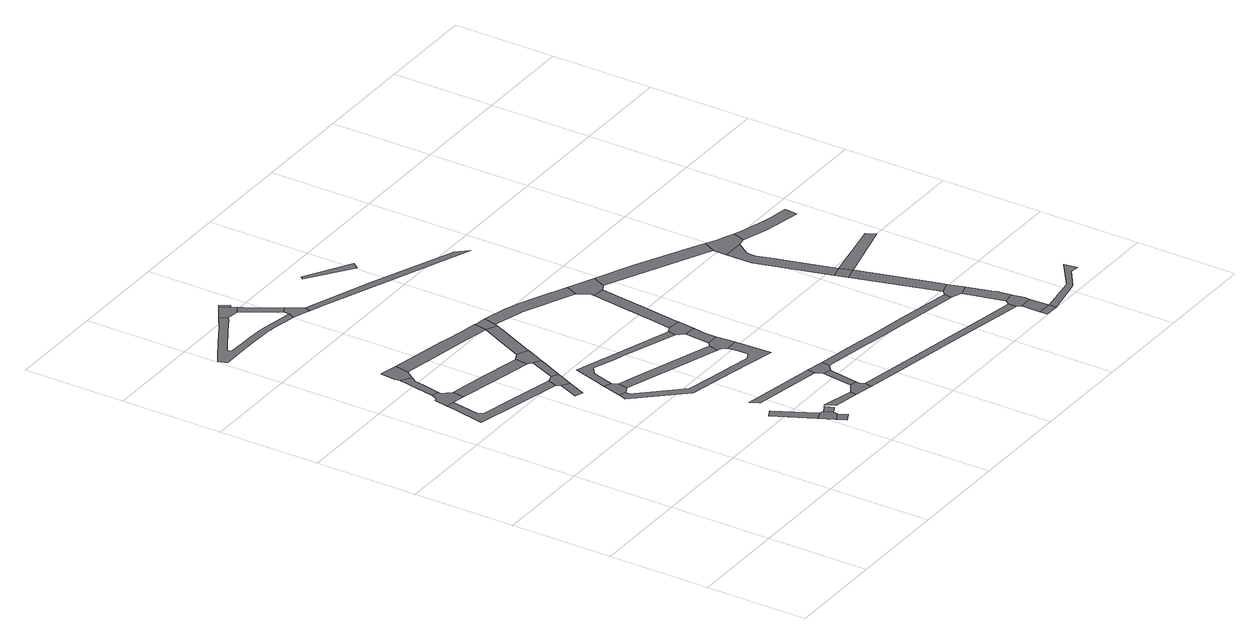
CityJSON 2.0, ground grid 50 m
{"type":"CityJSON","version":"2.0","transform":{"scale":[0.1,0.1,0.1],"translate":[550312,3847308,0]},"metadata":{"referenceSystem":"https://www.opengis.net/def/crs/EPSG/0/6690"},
"CityObjects":{
"road1":{"type":"Road","geometry":[{"type":"MultiSurface","lod":"1","boundaries":[[[0,1,2,3,4,5,6,7,8]]]}]},
"road2":{"type":"Road","attributes":{"RoadStructureAttribute.sectionType":"1"},"geometry":[{"type":"MultiSurface","lod":"1","boundaries":[[[9,10,0,8,11,12,13]]]}]},
"road3":{"type":"Road","attributes":{"RoadStructureAttribute.sectionType":"1"},"geometry":[{"type":"MultiSurface","lod":"1","boundaries":[[[3,14,15,16,17,18,19,20,21,22,23,4]]]}]},
"road4":{"type":"Road","geometry":[{"type":"MultiSurface","lod":"1","boundaries":[[[24,25,26,9,13,27,28]]]}]},
"road5":{"type":"Road","attributes":{"RoadStructureAttribute.sectionType":"1"},"geometry":[{"type":"MultiSurface","lod":"1","boundaries":[[[29,30,6,5,31,32,33]]]}]},
"road6":{"type":"Road","attributes":{"RoadStructureAttribute.sectionType":"1"},"geometry":[{"type":"MultiSurface","lod":"1","boundaries":[[[34,35,36,37]]]}]},
"road7":{"type":"Road","geometry":[{"type":"MultiSurface","lod":"1","boundaries":[[[38,39,40,41,42]]]}]},
"road8":{"type":"Road","geometry":[{"type":"MultiSurface","lod":"1","boundaries":[[[43,44,45,46,47,48]]]}]},
"road9":{"type":"Road","geometry":[{"type":"MultiSurface","lod":"1","boundaries":[[[49,50,18,17,34,37,51,52]]]}]},
"road10":{"type":"Road","geometry":[{"type":"MultiSurface","lod":"1","boundaries":[[[42,41,53,54,55,56]]]}]},
"road11":{"type":"Road","attributes":{"RoadStructureAttribute.sectionType":"1"},"geometry":[{"type":"MultiSurface","lod":"1","boundaries":[[[57,58,59,60,61,62,63,64,65,66,67,68,69,70,71,72,73,74,75,76,77,78,79,80,81,82,83,84,85,86,87,88,89,90,91,92,93]]]}]},
"road12":{"type":"Road","geometry":[{"type":"MultiSurface","lod":"1","boundaries":[[[94,95,54,53]]]}]},
"road13":{"type":"Road","geometry":[{"type":"MultiSurface","lod":"1","boundaries":[[[96,97,98,99,56,55]]]}]},
"road14":{"type":"Road","attributes":{"RoadStructureAttribute.sectionType":"1"},"geometry":[{"type":"MultiSurface","lod":"1","boundaries":[[[100,49,52,101,102]]]}]},
"road15":{"type":"Road","attributes":{"RoadStructureAttribute.sectionType":"1"},"geometry":[{"type":"MultiSurface","lod":"1","boundaries":[[[103,104,105,106,107,28,27,108,109,110,111,112]]]}]},
"road16":{"type":"Road","geometry":[{"type":"MultiSurface","lod":"1","boundaries":[[[113,33,32,100,102,114]]]}]},
"road17":{"type":"Road","geometry":[{"type":"MultiSurface","lod":"1","boundaries":[[[115,116,117,118]]]}]},
"road18":{"type":"Road","attributes":{"RoadStructureAttribute.sectionType":"1"},"geometry":[{"type":"MultiSurface","lod":"1","boundaries":[[[119,57,93,120,121,122]]]}]},
"road19":{"type":"Road","attributes":{"RoadStructureAttribute.sectionType":"1"},"geometry":[{"type":"MultiSurface","lod":"1","boundaries":[[[123,124,125,126,127]]]}]},
"road20":{"type":"Road","attributes":{"RoadStructureAttribute.sectionType":"1"},"geometry":[{"type":"MultiSurface","lod":"1","boundaries":[[[44,128,129,130,131,132,133,134,135,136,137,138,139,140,141,142,143,144,45]]]}]},
"road21":{"type":"Road","attributes":{"RoadStructureAttribute.sectionType":"1"},"geometry":[{"type":"MultiSurface","lod":"1","boundaries":[[[145,146,119,122]]]}]},
"road22":{"type":"Road","attributes":{"RoadStructureAttribute.sectionType":"1"},"geometry":[{"type":"MultiSurface","lod":"1","boundaries":[[[147,148,121,120,149,150,151]]]}]},
"road23":{"type":"Road","attributes":{"RoadStructureAttribute.sectionType":"1"},"geometry":[{"type":"MultiSurface","lod":"1","boundaries":[[[152,153,154,47,46,155,156,157,158,159]]]}]},
"road24":{"type":"Road","geometry":[{"type":"MultiSurface","lod":"1","boundaries":[[[151,150,76,75,160,161,162]]]}]},
"road25":{"type":"Road","attributes":{"RoadStructureAttribute.sectionType":"1"},"geometry":[{"type":"MultiSurface","lod":"1","boundaries":[[[111,163,164,113,114,165,166,167]]]}]},
"road26":{"type":"Road","geometry":[{"type":"MultiSurface","lod":"1","boundaries":[[[168,118,117,169,170,171,172]]]}]},
"road27":{"type":"Road","attributes":{"RoadStructureAttribute.sectionType":"1"},"geometry":[{"type":"MultiSurface","lod":"1","boundaries":[[[173,174,175,176,177,178,43,48,179,180,181,182,183,184,185,186]]]}]},
"road28":{"type":"Road","attributes":{"RoadStructureAttribute.sectionType":"1"},"geometry":[{"type":"MultiSurface","lod":"1","boundaries":[[[187,168,172,188,189]]]}]},
"road29":{"type":"Road","geometry":[{"type":"MultiSurface","lod":"1","boundaries":[[[190,112,111,167,191,192]]]}]},
"road30":{"type":"Road","geometry":[{"type":"MultiSurface","lod":"1","boundaries":[[[127,126,187,189,193,194]]]}]},
"road31":{"type":"Road","geometry":[{"type":"MultiSurface","lod":"1","boundaries":[[[195,159,158,196,136,135,197]]]}]},
"road32":{"type":"Road","attributes":{"RoadStructureAttribute.sectionType":"1"},"geometry":[{"type":"MultiSurface","lod":"1","boundaries":[[[198,195,197,199,200,201]]]}]},
"road33":{"type":"Road","geometry":[{"type":"MultiSurface","lod":"1","boundaries":[[[202,186,185,198,201,203]]]}]},
"road34":{"type":"Road","attributes":{"RoadStructureAttribute.sectionType":"1"},"geometry":[{"type":"MultiSurface","lod":"1","boundaries":[[[204,205,206,207,208,209,210,192,191,211,212,213,214,215]]]}]},
"road35":{"type":"Road","attributes":{"RoadStructureAttribute.sectionType":"1"},"geometry":[{"type":"MultiSurface","lod":"1","boundaries":[[[216,217,218,219,162,161]]]}]},
"road36":{"type":"Road","attributes":{"RoadStructureAttribute.sectionType":"1"},"geometry":[{"type":"MultiSurface","lod":"1","boundaries":[[[220,221,222,223]]]}]},
"road37":{"type":"Road","attributes":{"RoadStructureAttribute.sectionType":"1"},"geometry":[{"type":"MultiSurface","lod":"1","boundaries":[[[224,225,226,202,203,227,228,229]]]}]},
"road38":{"type":"Road","attributes":{"RoadStructureAttribute.sectionType":"1"},"geometry":[{"type":"MultiSurface","lod":"1","boundaries":[[[230,231,232,233,170,169,234,235,236,237,238,239]]]}]},
"road39":{"type":"Road","attributes":{"RoadStructureAttribute.sectionType":"1"},"geometry":[{"type":"MultiSurface","lod":"1","boundaries":[[[240,241,242,243,194,193,244,245,246,247,248,249]]]}]},
"road40":{"type":"Road","geometry":[{"type":"MultiSurface","lod":"1","boundaries":[[[215,214,250,224,229,251,252]]]}]},
"road41":{"type":"Road","attributes":{"RoadStructureAttribute.sectionType":"1"},"geometry":[{"type":"MultiSurface","lod":"1","boundaries":[[[253,254,252,251,255,256]]]}]},
"road42":{"type":"Road","geometry":[{"type":"MultiSurface","lod":"1","boundaries":[[[257,258,259,260]]]}]},
"road43":{"type":"Road","attributes":{"RoadStructureAttribute.sectionType":"1"},"geometry":[{"type":"MultiSurface","lod":"1","boundaries":[[[261,262,257,260]]]}]},
"road44":{"type":"Road","geometry":[{"type":"MultiSurface","lod":"1","boundaries":[[[263,264,265,239,238,262,261]]]}]},
"road45":{"type":"Road","geometry":[{"type":"MultiSurface","lod":"1","boundaries":[[[266,267,268,249,248,269,270,271]]]}]},
"road46":{"type":"Road","attributes":{"RoadStructureAttribute.sectionType":"1"},"geometry":[{"type":"MultiSurface","lod":"1","boundaries":[[[272,273,271,270,265,264]]]}]},
"road47":{"type":"Road","attributes":{"RoadStructureAttribute.sectionType":"1"},"geometry":[{"type":"MultiSurface","lod":"1","boundaries":[[[274,275,276,267,266]]]}]},
"road48":{"type":"Road","geometry":[{"type":"MultiSurface","lod":"1","boundaries":[[[277,278,276,275]]]}]},
"road49":{"type":"Road","attributes":{"RoadStructureAttribute.sectionType":"1"},"geometry":[{"type":"MultiSurface","lod":"1","boundaries":[[[279,280,278,277,281,282,283,284,285]]]}]},
"road50":{"type":"Road","geometry":[{"type":"MultiSurface","lod":"1","boundaries":[[[286,287,256,255,279,285,288,289]]]}]},
"road51":{"type":"Road","attributes":{"RoadStructureAttribute.sectionType":"1"},"geometry":[{"type":"MultiSurface","lod":"1","boundaries":[[[290,291,292,293,294,295,296,260,259]]]}]},
"road52":{"type":"Road","attributes":{"RoadStructureAttribute.sectionType":"1"},"geometry":[{"type":"MultiSurface","lod":"1","boundaries":[[[297,298,277,275]]]}]},
"road53":{"type":"Road","attributes":{"RoadStructureAttribute.sectionType":"1"},"geometry":[{"type":"MultiSurface","lod":"1","boundaries":[[[299,300,301,302,303,304,305,306,307,308,309,289,288]]]}]}
},
"vertices":[
[259,1891,0],[246,1862,0],[233,1857,0],[219,1790,0],[259,1782,0],[320,1769,0],[332,1828,0],[293,1869,0],[296,1883,0],
[297,2077,0],[277,1979,0],[314,1971,0],[323,2018,0],[342,2045,0],
[210,1743,0],[178,1586,0],[382,1538,0],[617,1483,0],[635,1528,0],[575,1542,0],[415,1579,0],[256,1615,0],[235,1644,0],[250,1729,0],
[317,2174,0],[298,2175,0],[292,2102,0],[373,2088,0],[388,2159,0],
[680,1756,0],[520,1789,0],[500,1731,0],[711,1687,0],[714,1749,0],
[632,1463,0],[587,1363,0],[627,1349,0],[669,1439,0],
[1028,391,0],[930,582,0],[889,561,0],[987,370,0],[1029,388,0],
[725,1300,0],[696,1206,0],[731,1195,0],[765,1210,0],[775,1259,0],[761,1288,0],
[672,1540,0],[647,1532,0],[696,1498,0],[708,1523,0],
[1022,298,0],[1063,318,0],[1071,344,0],[1053,381,0],
[329,3029,0],[256,2982,0],[211,2955,0],[54,2861,0],[9,2833,0],[21,2803,0],[27,2790,0],[142,2791,0],[246,2791,0],[304,2789,0],[350,2785,0],[364,2783,0],[384,2781,0],[402,2778,0],[406,2778,0],[411,2777,0],[424,2774,0],[461,2766,0],[504,2757,0],[521,2788,0],[413,2809,0],[395,2812,0],[387,2813,0],[381,2813,0],[370,2815,0],[356,2817,0],[334,2820,0],[307,2824,0],[266,2826,0],[198,2827,0],[128,2829,0],[121,2830,0],[112,2849,0],[138,2866,0],[251,2933,0],[337,2984,0],[350,2996,0],
[1044,255,0],[1085,275,0],
[1093,354,0],[1105,361,0],[1090,401,0],[1082,396,0],
[730,1668,0],[763,1640,0],[767,1650,0],
[816,2070,0],[813,2071,0],[688,2097,0],[675,2100,0],[514,2133,0],[531,2059,0],[707,2026,0],[860,1997,0],[863,1996,0],[875,2059,0],
[754,1768,0],[810,1741,0],
[1099,407,0],[1123,362,0],[1249,339,0],[1255,371,0],
[405,3078,0],[411,2988,0],[448,3009,0],[434,3032,0],
[1303,630,0],[943,695,0],[965,652,0],[1308,589,0],[1315,628,0],
[683,1166,0],[883,943,0],[894,941,0],[1128,892,0],[1232,870,0],[1358,844,0],[1355,895,0],[1349,1023,0],[1289,1020,0],[1292,968,0],[1294,922,0],[1259,905,0],[1170,923,0],[1097,938,0],[933,973,0],[908,978,0],[726,1174,0],
[445,3045,0],[420,3088,0],
[536,2864,0],[460,2988,0],[490,2869,0],[522,2817,0],[554,2836,0],
[1141,1140,0],[1030,1176,0],[856,1233,0],[925,1157,0],[1028,1123,0],[1208,1063,0],[1247,1050,0],[1263,1100,0],
[569,2736,0],[591,2728,0],[602,2759,0],
[861,1993,0],[787,1838,0],[819,1762,0],[898,1931,0],[917,1971,0],
[1306,403,0],[1344,321,0],[1351,356,0],[1339,382,0],[1341,397,0],
[1256,1320,0],[967,1416,0],[910,1435,0],[780,1478,0],[770,1446,0],[743,1358,0],[773,1325,0],[796,1398,0],[818,1413,0],[832,1424,0],[946,1385,0],[987,1371,0],[1263,1275,0],[1272,1315,0],
[1328,556,0],[1365,537,0],[1366,543,0],
[889,2056,0],[923,1984,0],[936,2047,0],
[1397,570,0],[1405,611,0],
[1280,1116,0],[1272,1042,0],[1344,1116,0],
[1295,1243,0],[1344,1170,0],[1344,1174,0],[1352,1235,0],
[1301,1330,0],[1364,1322,0],
[1220,1952,0],[1121,1994,0],[1089,2006,0],[1056,2018,0],[1012,2030,0],[990,2036,0],[974,2040,0],[940,1980,0],[1058,1947,0],[1076,1942,0],[1329,1828,0],[1357,1890,0],
[647,2708,0],[1401,2413,0],[1351,2466,0],[938,2634,0],
[1013,2749,0],[1037,2784,0],[818,2915,0],[808,2900,0],
[1360,1754,0],[1336,1583,0],[1313,1417,0],[1366,1338,0],[1389,1514,0],[1420,1746,0],
[2108,220,0],[1889,259,0],[1804,275,0],[1504,328,0],[1532,287,0],[1804,237,0],[1919,216,0],[2138,175,0],[2259,153,0],[2259,193,0],
[1909,520,0],[1702,557,0],[1642,568,0],[1572,581,0],[1635,528,0],[1686,519,0],[1730,511,0],[1940,474,0],[2172,433,0],[2179,471,0],
[1363,1774,0],[1456,1767,0],[1485,1832,0],
[1965,1600,0],[1674,1746,0],[1963,1523,0],[1995,1584,0],
[2276,42,0],[2275,4,0],[2346,3,0],[2345,40,0],
[2342,137,0],[2278,135,0],
[2342,163,0],[2332,224,0],[2275,215,0],
[2258,509,0],[2199,491,0],[2185,477,0],[2184,431,0],[2226,414,0],[2281,430,0],
[2322,292,0],[2319,302,0],
[2248,545,0],[2145,920,0],[2083,902,0],
[2124,979,0],[2065,963,0],
[1963,1453,0],[1964,1324,0],[2044,1263,0],[2022,1343,0],[2022,1359,0],[2024,1390,0],[2068,1454,0],
[2096,1536,0],[2044,1558,0],[2111,1461,0],[2132,1522,0],
[2521,38,0],[2543,43,0],[2640,111,0],[2685,107,0],[2675,172,0],[2537,70,0],[2501,64,0],
[2461,997,0],[2438,1043,0],
[2237,1421,0],[2293,1407,0],[2420,1382,0],[2429,1446,0],[2386,1454,0],[2345,1460,0],[2302,1470,0],[2264,1478,0],[2231,1489,0],[2203,1497,0],[2166,1510,0]
]}
